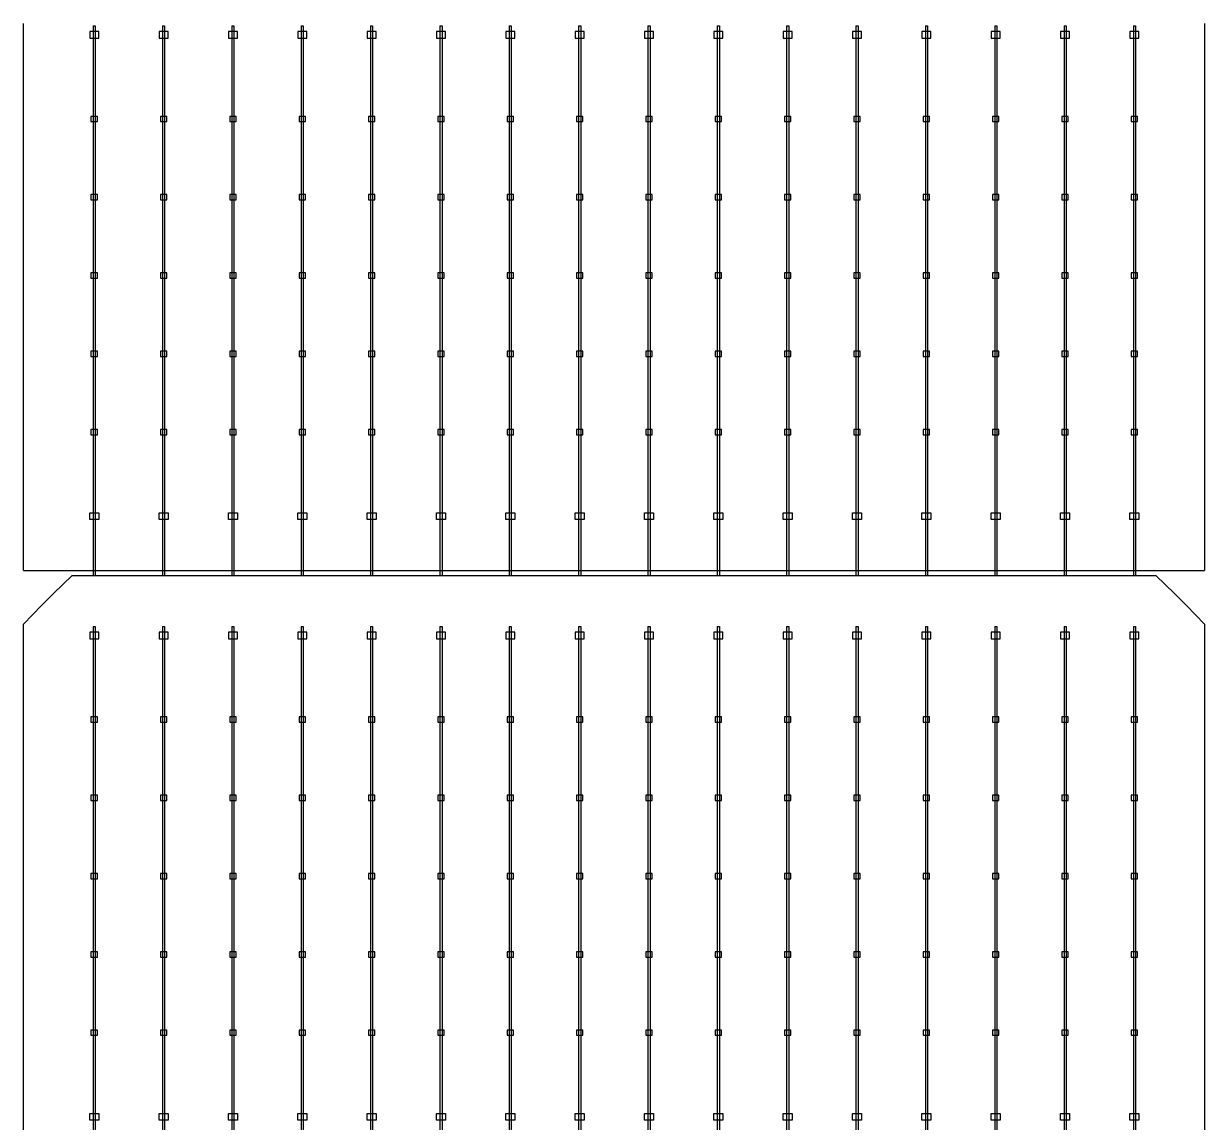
# Model space of a CAD drawing. Header units: millimetres. Extents: x 10297564 to 11610295, y -9287743 to -8409454.
# Drawn here: x 10395611 to 10398152, y -9099437 to -9097072 of the extents above; entities that cross this region are included whole.
import ezdxf

# ---------------------------------------------------------------- set-up
doc = ezdxf.new("R2010")
doc.units = ezdxf.units.MM
doc.header["$LTSCALE"] = 100

msp = doc.modelspace()

# ---------------------------------------------------------------- linework, layer by layer
for p, q in [((10395760.6, -9097077.1), (10395760.6, -9098260)), ((10395765.1, -9097077.1), (10395765.1, -9098260)), ((10395909.8, -9097077.1), (10395909.8, -9098260)), ((10395914.3, -9097077.1), (10395914.3, -9098260)), ((10396059.1, -9097077.1), (10396059.1, -9098260)), ((10396063.5, -9097077.1), (10396063.5, -9098260)), ((10396208.3, -9097077.1), (10396208.3, -9098260)), ((10396212.8, -9097077.1), (10396212.8, -9098260)), ((10396357.6, -9097077.1), (10396357.6, -9098260)), ((10396362, -9097077.1), (10396362, -9098260)), ((10396506.8, -9097077.1), (10396506.8, -9098260)), ((10396511.3, -9097077.1), (10396511.3, -9098260)), ((10396656.1, -9097077.1), (10396656.1, -9098260)), ((10396660.5, -9097077.1), (10396660.5, -9098260)), ((10396805.3, -9097077.1), (10396805.3, -9098260)), ((10396809.8, -9097077.1), (10396809.8, -9098260)), ((10396954.6, -9097077.1), (10396954.6, -9098260)), ((10396959, -9097077.1), (10396959, -9098260)), ((10397103.8, -9097077.1), (10397103.8, -9098260)), ((10397108.3, -9097077.1), (10397108.3, -9098260)), ((10397253.1, -9097077.1), (10397253.1, -9098260)), ((10397257.5, -9097077.1), (10397257.5, -9098260)), ((10397402.3, -9097077.1), (10397402.3, -9098260)), ((10397406.8, -9097077.1), (10397406.8, -9098260)), ((10397551.6, -9097077.1), (10397551.6, -9098260)), ((10397556, -9097077.1), (10397556, -9098260)), ((10397700.8, -9097077.1), (10397700.8, -9098260)), ((10397705.3, -9097077.1), (10397705.3, -9098260)), ((10397850.1, -9097077.1), (10397850.1, -9098260)), ((10397854.5, -9097077.1), (10397854.5, -9098260)), ((10397999.3, -9097077.1), (10397999.3, -9098260)), ((10398003.8, -9097077.1), (10398003.8, -9098260)), ((10395610.8, -9098248.8), (10398152.2, -9098248.8)), ((10395760.6, -9098369.8), (10395760.6, -9099552.7)), ((10395765.1, -9098369.8), (10395765.1, -9099552.7)), ((10395909.8, -9098369.8), (10395909.8, -9099552.7)), ((10395914.3, -9098369.8), (10395914.3, -9099552.7)), ((10396059.1, -9098369.8), (10396059.1, -9099552.7)), ((10396063.5, -9098369.8), (10396063.5, -9099552.7)), ((10396208.3, -9098369.8), (10396208.3, -9099552.7)), ((10396212.8, -9098369.8), (10396212.8, -9099552.7)), ((10396357.6, -9098369.8), (10396357.6, -9099552.7)), ((10396362, -9098369.8), (10396362, -9099552.7)), ((10396506.8, -9098369.8), (10396506.8, -9099552.7)), ((10396511.3, -9098369.8), (10396511.3, -9099552.7)), ((10396656.1, -9098369.8), (10396656.1, -9099552.7)), ((10396660.5, -9098369.8), (10396660.5, -9099552.7)), ((10396805.3, -9098369.8), (10396805.3, -9099552.7)), ((10396809.8, -9098369.8), (10396809.8, -9099552.7)), ((10396954.6, -9098369.8), (10396954.6, -9099552.7)), ((10396959, -9098369.8), (10396959, -9099552.7)), ((10397103.8, -9098369.8), (10397103.8, -9099552.7)), ((10397108.3, -9098369.8), (10397108.3, -9099552.7)), ((10397253.1, -9098369.8), (10397253.1, -9099552.7)), ((10397257.5, -9098369.8), (10397257.5, -9099552.7)), ((10397402.3, -9098369.8), (10397402.3, -9099552.7)), ((10397406.8, -9098369.8), (10397406.8, -9099552.7)), ((10397551.6, -9098369.8), (10397551.6, -9099552.7)), ((10397556, -9098369.8), (10397556, -9099552.7)), ((10397700.8, -9098369.8), (10397700.8, -9099552.7)), ((10397705.3, -9098369.8), (10397705.3, -9099552.7)), ((10397850.1, -9098369.8), (10397850.1, -9099552.7)), ((10397854.5, -9098369.8), (10397854.5, -9099552.7)), ((10397999.3, -9098369.8), (10397999.3, -9099552.7)), ((10398003.8, -9098369.8), (10398003.8, -9099552.7))]:
    msp.add_line(p, q)
for points in [[(10395610.8, -9098248.8), (10395610.8, -9097072)], [(10395760.6, -9097077.1), (10395765.1, -9097077.1)], [(10395909.8, -9097077.1), (10395914.3, -9097077.1)], [(10396059.1, -9097077.1), (10396063.5, -9097077.1)], [(10396208.3, -9097077.1), (10396212.8, -9097077.1)], [(10396357.6, -9097077.1), (10396362, -9097077.1)], [(10396506.8, -9097077.1), (10396511.3, -9097077.1)], [(10396656.1, -9097077.1), (10396660.5, -9097077.1)], [(10396805.3, -9097077.1), (10396809.8, -9097077.1)], [(10396954.6, -9097077.1), (10396959, -9097077.1)], [(10397103.8, -9097077.1), (10397108.3, -9097077.1)], [(10397253.1, -9097077.1), (10397257.5, -9097077.1)], [(10397402.3, -9097077.1), (10397406.8, -9097077.1)], [(10397551.6, -9097077.1), (10397556, -9097077.1)], [(10397700.8, -9097077.1), (10397705.3, -9097077.1)], [(10397850.1, -9097077.1), (10397854.5, -9097077.1)], [(10397999.3, -9097077.1), (10398003.8, -9097077.1)], [(10398152.2, -9097072), (10398152.2, -9098248.8)], [(10395715.5, -9098260), (10398047.5, -9098260)], [(10395610.8, -9099541.5), (10395610.8, -9098364.6)], [(10395760.6, -9098369.8), (10395765.1, -9098369.8)], [(10395909.8, -9098369.8), (10395914.3, -9098369.8)], [(10396059.1, -9098369.8), (10396063.5, -9098369.8)], [(10396208.3, -9098369.8), (10396212.8, -9098369.8)], [(10396357.6, -9098369.8), (10396362, -9098369.8)], [(10396506.8, -9098369.8), (10396511.3, -9098369.8)], [(10396656.1, -9098369.8), (10396660.5, -9098369.8)], [(10396805.3, -9098369.8), (10396809.8, -9098369.8)], [(10396954.6, -9098369.8), (10396959, -9098369.8)], [(10397103.8, -9098369.8), (10397108.3, -9098369.8)], [(10397253.1, -9098369.8), (10397257.5, -9098369.8)], [(10397402.3, -9098369.8), (10397406.8, -9098369.8)], [(10397551.6, -9098369.8), (10397556, -9098369.8)], [(10397700.8, -9098369.8), (10397705.3, -9098369.8)], [(10397850.1, -9098369.8), (10397854.5, -9098369.8)], [(10397999.3, -9098369.8), (10398003.8, -9098369.8)], [(10398152.2, -9098364.6), (10398152.2, -9099541.5)]]:
    msp.add_lwpolyline(points)
for points in [[(10395772.6, -9097103.2), (10395772.6, -9097089.3), (10395753.1, -9097089.3), (10395753.1, -9097103.2)], [(10395921.8, -9097103.2), (10395921.8, -9097089.3), (10395902.3, -9097089.3), (10395902.3, -9097103.2)], [(10396071.1, -9097103.2), (10396071.1, -9097089.3), (10396051.6, -9097089.3), (10396051.6, -9097103.2)], [(10396220.3, -9097103.2), (10396220.3, -9097089.3), (10396200.8, -9097089.3), (10396200.8, -9097103.2)], [(10396369.6, -9097103.2), (10396369.6, -9097089.3), (10396350, -9097089.3), (10396350, -9097103.2)], [(10396518.8, -9097103.2), (10396518.8, -9097089.3), (10396499.3, -9097089.3), (10396499.3, -9097103.2)], [(10396668.1, -9097103.2), (10396668.1, -9097089.3), (10396648.5, -9097089.3), (10396648.5, -9097103.2)], [(10396817.3, -9097103.2), (10396817.3, -9097089.3), (10396797.8, -9097089.3), (10396797.8, -9097103.2)], [(10396966.6, -9097103.2), (10396966.6, -9097089.3), (10396947, -9097089.3), (10396947, -9097103.2)], [(10397115.8, -9097103.2), (10397115.8, -9097089.3), (10397096.3, -9097089.3), (10397096.3, -9097103.2)], [(10397265.1, -9097103.2), (10397265.1, -9097089.3), (10397245.5, -9097089.3), (10397245.5, -9097103.2)], [(10397414.3, -9097103.2), (10397414.3, -9097089.3), (10397394.8, -9097089.3), (10397394.8, -9097103.2)], [(10397563.6, -9097103.2), (10397563.6, -9097089.3), (10397544, -9097089.3), (10397544, -9097103.2)], [(10397712.8, -9097103.2), (10397712.8, -9097089.3), (10397693.3, -9097089.3), (10397693.3, -9097103.2)], [(10397862.1, -9097103.2), (10397862.1, -9097089.3), (10397842.5, -9097089.3), (10397842.5, -9097103.2)], [(10398011.3, -9097103.2), (10398011.3, -9097089.3), (10397991.8, -9097089.3), (10397991.8, -9097103.2)], [(10395755.8, -9097282.7), (10395769.8, -9097282.7), (10395769.8, -9097271.6), (10395755.8, -9097271.6)], [(10395905.1, -9097282.7), (10395919, -9097282.7), (10395919, -9097271.6), (10395905.1, -9097271.6)], [(10396054.3, -9097282.7), (10396068.3, -9097282.7), (10396068.3, -9097271.6), (10396054.3, -9097271.6)], [(10396203.6, -9097282.7), (10396217.5, -9097282.7), (10396217.5, -9097271.6), (10396203.6, -9097271.6)], [(10396352.8, -9097282.7), (10396366.8, -9097282.7), (10396366.8, -9097271.6), (10396352.8, -9097271.6)], [(10396502.1, -9097282.7), (10396516, -9097282.7), (10396516, -9097271.6), (10396502.1, -9097271.6)], [(10396651.3, -9097282.7), (10396665.3, -9097282.7), (10396665.3, -9097271.6), (10396651.3, -9097271.6)], [(10396800.6, -9097282.7), (10396814.5, -9097282.7), (10396814.5, -9097271.6), (10396800.6, -9097271.6)], [(10396949.8, -9097282.7), (10396963.8, -9097282.7), (10396963.8, -9097271.6), (10396949.8, -9097271.6)], [(10397099.1, -9097282.7), (10397113, -9097282.7), (10397113, -9097271.6), (10397099.1, -9097271.6)], [(10397248.3, -9097282.7), (10397262.3, -9097282.7), (10397262.3, -9097271.6), (10397248.3, -9097271.6)], [(10397397.6, -9097282.7), (10397411.5, -9097282.7), (10397411.5, -9097271.6), (10397397.6, -9097271.6)], [(10397546.8, -9097282.7), (10397560.8, -9097282.7), (10397560.8, -9097271.6), (10397546.8, -9097271.6)], [(10397696.1, -9097282.7), (10397710, -9097282.7), (10397710, -9097271.6), (10397696.1, -9097271.6)], [(10397845.3, -9097282.7), (10397859.3, -9097282.7), (10397859.3, -9097271.6), (10397845.3, -9097271.6)], [(10397994.6, -9097282.7), (10398008.5, -9097282.7), (10398008.5, -9097271.6), (10397994.6, -9097271.6)], [(10395755.8, -9097451.2), (10395769.8, -9097451.2), (10395769.8, -9097440.1), (10395755.8, -9097440.1)], [(10395905.1, -9097451.2), (10395919, -9097451.2), (10395919, -9097440.1), (10395905.1, -9097440.1)], [(10396054.3, -9097451.2), (10396068.3, -9097451.2), (10396068.3, -9097440.1), (10396054.3, -9097440.1)], [(10396203.6, -9097451.2), (10396217.5, -9097451.2), (10396217.5, -9097440.1), (10396203.6, -9097440.1)], [(10396352.8, -9097451.2), (10396366.8, -9097451.2), (10396366.8, -9097440.1), (10396352.8, -9097440.1)], [(10396502.1, -9097451.2), (10396516, -9097451.2), (10396516, -9097440.1), (10396502.1, -9097440.1)], [(10396651.3, -9097451.2), (10396665.3, -9097451.2), (10396665.3, -9097440.1), (10396651.3, -9097440.1)], [(10396800.6, -9097451.2), (10396814.5, -9097451.2), (10396814.5, -9097440.1), (10396800.6, -9097440.1)], [(10396949.8, -9097451.2), (10396963.8, -9097451.2), (10396963.8, -9097440.1), (10396949.8, -9097440.1)], [(10397099.1, -9097451.2), (10397113, -9097451.2), (10397113, -9097440.1), (10397099.1, -9097440.1)], [(10397248.3, -9097451.2), (10397262.3, -9097451.2), (10397262.3, -9097440.1), (10397248.3, -9097440.1)], [(10397397.6, -9097451.2), (10397411.5, -9097451.2), (10397411.5, -9097440.1), (10397397.6, -9097440.1)], [(10397546.8, -9097451.2), (10397560.8, -9097451.2), (10397560.8, -9097440.1), (10397546.8, -9097440.1)], [(10397696.1, -9097451.2), (10397710, -9097451.2), (10397710, -9097440.1), (10397696.1, -9097440.1)], [(10397845.3, -9097451.2), (10397859.3, -9097451.2), (10397859.3, -9097440.1), (10397845.3, -9097440.1)], [(10397994.6, -9097451.2), (10398008.5, -9097451.2), (10398008.5, -9097440.1), (10397994.6, -9097440.1)], [(10395755.8, -9097619.7), (10395769.8, -9097619.7), (10395769.8, -9097608.6), (10395755.8, -9097608.6)], [(10395905.1, -9097619.7), (10395919, -9097619.7), (10395919, -9097608.6), (10395905.1, -9097608.6)], [(10396054.3, -9097619.7), (10396068.3, -9097619.7), (10396068.3, -9097608.6), (10396054.3, -9097608.6)], [(10396203.6, -9097619.7), (10396217.5, -9097619.7), (10396217.5, -9097608.6), (10396203.6, -9097608.6)], [(10396352.8, -9097619.7), (10396366.8, -9097619.7), (10396366.8, -9097608.6), (10396352.8, -9097608.6)], [(10396502.1, -9097619.7), (10396516, -9097619.7), (10396516, -9097608.6), (10396502.1, -9097608.6)], [(10396651.3, -9097619.7), (10396665.3, -9097619.7), (10396665.3, -9097608.6), (10396651.3, -9097608.6)], [(10396800.6, -9097619.7), (10396814.5, -9097619.7), (10396814.5, -9097608.6), (10396800.6, -9097608.6)], [(10396949.8, -9097619.7), (10396963.8, -9097619.7), (10396963.8, -9097608.6), (10396949.8, -9097608.6)], [(10397099.1, -9097619.7), (10397113, -9097619.7), (10397113, -9097608.6), (10397099.1, -9097608.6)], [(10397248.3, -9097619.7), (10397262.3, -9097619.7), (10397262.3, -9097608.6), (10397248.3, -9097608.6)], [(10397397.6, -9097619.7), (10397411.5, -9097619.7), (10397411.5, -9097608.6), (10397397.6, -9097608.6)], [(10397546.8, -9097619.7), (10397560.8, -9097619.7), (10397560.8, -9097608.6), (10397546.8, -9097608.6)], [(10397696.1, -9097619.7), (10397710, -9097619.7), (10397710, -9097608.6), (10397696.1, -9097608.6)], [(10397845.3, -9097619.7), (10397859.3, -9097619.7), (10397859.3, -9097608.6), (10397845.3, -9097608.6)], [(10397994.6, -9097619.7), (10398008.5, -9097619.7), (10398008.5, -9097608.6), (10397994.6, -9097608.6)], [(10395755.8, -9097788.2), (10395769.8, -9097788.2), (10395769.8, -9097777.1), (10395755.8, -9097777.1)], [(10395905.1, -9097788.2), (10395919, -9097788.2), (10395919, -9097777.1), (10395905.1, -9097777.1)], [(10396054.3, -9097788.2), (10396068.3, -9097788.2), (10396068.3, -9097777.1), (10396054.3, -9097777.1)], [(10396203.6, -9097788.2), (10396217.5, -9097788.2), (10396217.5, -9097777.1), (10396203.6, -9097777.1)], [(10396352.8, -9097788.2), (10396366.8, -9097788.2), (10396366.8, -9097777.1), (10396352.8, -9097777.1)], [(10396502.1, -9097788.2), (10396516, -9097788.2), (10396516, -9097777.1), (10396502.1, -9097777.1)], [(10396651.3, -9097788.2), (10396665.3, -9097788.2), (10396665.3, -9097777.1), (10396651.3, -9097777.1)], [(10396800.6, -9097788.2), (10396814.5, -9097788.2), (10396814.5, -9097777.1), (10396800.6, -9097777.1)], [(10396949.8, -9097788.2), (10396963.8, -9097788.2), (10396963.8, -9097777.1), (10396949.8, -9097777.1)], [(10397099.1, -9097788.2), (10397113, -9097788.2), (10397113, -9097777.1), (10397099.1, -9097777.1)], [(10397248.3, -9097788.2), (10397262.3, -9097788.2), (10397262.3, -9097777.1), (10397248.3, -9097777.1)], [(10397397.6, -9097788.2), (10397411.5, -9097788.2), (10397411.5, -9097777.1), (10397397.6, -9097777.1)], [(10397546.8, -9097788.2), (10397560.8, -9097788.2), (10397560.8, -9097777.1), (10397546.8, -9097777.1)], [(10397696.1, -9097788.2), (10397710, -9097788.2), (10397710, -9097777.1), (10397696.1, -9097777.1)], [(10397845.3, -9097788.2), (10397859.3, -9097788.2), (10397859.3, -9097777.1), (10397845.3, -9097777.1)], [(10397994.6, -9097788.2), (10398008.5, -9097788.2), (10398008.5, -9097777.1), (10397994.6, -9097777.1)], [(10395755.8, -9097956.7), (10395769.8, -9097956.7), (10395769.8, -9097945.6), (10395755.8, -9097945.6)], [(10395905.1, -9097956.7), (10395919, -9097956.7), (10395919, -9097945.6), (10395905.1, -9097945.6)], [(10396054.3, -9097956.7), (10396068.3, -9097956.7), (10396068.3, -9097945.6), (10396054.3, -9097945.6)], [(10396203.6, -9097956.7), (10396217.5, -9097956.7), (10396217.5, -9097945.6), (10396203.6, -9097945.6)], [(10396352.8, -9097956.7), (10396366.8, -9097956.7), (10396366.8, -9097945.6), (10396352.8, -9097945.6)], [(10396502.1, -9097956.7), (10396516, -9097956.7), (10396516, -9097945.6), (10396502.1, -9097945.6)], [(10396651.3, -9097956.7), (10396665.3, -9097956.7), (10396665.3, -9097945.6), (10396651.3, -9097945.6)], [(10396800.6, -9097956.7), (10396814.5, -9097956.7), (10396814.5, -9097945.6), (10396800.6, -9097945.6)], [(10396949.8, -9097956.7), (10396963.8, -9097956.7), (10396963.8, -9097945.6), (10396949.8, -9097945.6)], [(10397099.1, -9097956.7), (10397113, -9097956.7), (10397113, -9097945.6), (10397099.1, -9097945.6)], [(10397248.3, -9097956.7), (10397262.3, -9097956.7), (10397262.3, -9097945.6), (10397248.3, -9097945.6)], [(10397397.6, -9097956.7), (10397411.5, -9097956.7), (10397411.5, -9097945.6), (10397397.6, -9097945.6)], [(10397546.8, -9097956.7), (10397560.8, -9097956.7), (10397560.8, -9097945.6), (10397546.8, -9097945.6)], [(10397696.1, -9097956.7), (10397710, -9097956.7), (10397710, -9097945.6), (10397696.1, -9097945.6)], [(10397845.3, -9097956.7), (10397859.3, -9097956.7), (10397859.3, -9097945.6), (10397845.3, -9097945.6)], [(10397994.6, -9097956.7), (10398008.5, -9097956.7), (10398008.5, -9097945.6), (10397994.6, -9097945.6)], [(10395772.6, -9098125.1), (10395772.6, -9098139), (10395753.1, -9098139), (10395753.1, -9098125.1)], [(10395921.8, -9098125.1), (10395921.8, -9098139), (10395902.3, -9098139), (10395902.3, -9098125.1)], [(10396071.1, -9098125.1), (10396071.1, -9098139), (10396051.6, -9098139), (10396051.6, -9098125.1)], [(10396220.3, -9098125.1), (10396220.3, -9098139), (10396200.8, -9098139), (10396200.8, -9098125.1)], [(10396369.6, -9098125.1), (10396369.6, -9098139), (10396350, -9098139), (10396350, -9098125.1)], [(10396518.8, -9098125.1), (10396518.8, -9098139), (10396499.3, -9098139), (10396499.3, -9098125.1)], [(10396668.1, -9098125.1), (10396668.1, -9098139), (10396648.5, -9098139), (10396648.5, -9098125.1)], [(10396817.3, -9098125.1), (10396817.3, -9098139), (10396797.8, -9098139), (10396797.8, -9098125.1)], [(10396966.6, -9098125.1), (10396966.6, -9098139), (10396947, -9098139), (10396947, -9098125.1)], [(10397115.8, -9098125.1), (10397115.8, -9098139), (10397096.3, -9098139), (10397096.3, -9098125.1)], [(10397265.1, -9098125.1), (10397265.1, -9098139), (10397245.5, -9098139), (10397245.5, -9098125.1)], [(10397414.3, -9098125.1), (10397414.3, -9098139), (10397394.8, -9098139), (10397394.8, -9098125.1)], [(10397563.6, -9098125.1), (10397563.6, -9098139), (10397544, -9098139), (10397544, -9098125.1)], [(10397712.8, -9098125.1), (10397712.8, -9098139), (10397693.3, -9098139), (10397693.3, -9098125.1)], [(10397862.1, -9098125.1), (10397862.1, -9098139), (10397842.5, -9098139), (10397842.5, -9098125.1)], [(10398011.3, -9098125.1), (10398011.3, -9098139), (10397991.8, -9098139), (10397991.8, -9098125.1)], [(10395772.6, -9098395.9), (10395772.6, -9098381.9), (10395753.1, -9098381.9), (10395753.1, -9098395.9)], [(10395921.8, -9098395.9), (10395921.8, -9098381.9), (10395902.3, -9098381.9), (10395902.3, -9098395.9)], [(10396071.1, -9098395.9), (10396071.1, -9098381.9), (10396051.6, -9098381.9), (10396051.6, -9098395.9)], [(10396220.3, -9098395.9), (10396220.3, -9098381.9), (10396200.8, -9098381.9), (10396200.8, -9098395.9)], [(10396369.6, -9098395.9), (10396369.6, -9098381.9), (10396350, -9098381.9), (10396350, -9098395.9)], [(10396518.8, -9098395.9), (10396518.8, -9098381.9), (10396499.3, -9098381.9), (10396499.3, -9098395.9)], [(10396668.1, -9098395.9), (10396668.1, -9098381.9), (10396648.5, -9098381.9), (10396648.5, -9098395.9)], [(10396817.3, -9098395.9), (10396817.3, -9098381.9), (10396797.8, -9098381.9), (10396797.8, -9098395.9)], [(10396966.6, -9098395.9), (10396966.6, -9098381.9), (10396947, -9098381.9), (10396947, -9098395.9)], [(10397115.8, -9098395.9), (10397115.8, -9098381.9), (10397096.3, -9098381.9), (10397096.3, -9098395.9)], [(10397265.1, -9098395.9), (10397265.1, -9098381.9), (10397245.5, -9098381.9), (10397245.5, -9098395.9)], [(10397414.3, -9098395.9), (10397414.3, -9098381.9), (10397394.8, -9098381.9), (10397394.8, -9098395.9)], [(10397563.6, -9098395.9), (10397563.6, -9098381.9), (10397544, -9098381.9), (10397544, -9098395.9)], [(10397712.8, -9098395.9), (10397712.8, -9098381.9), (10397693.3, -9098381.9), (10397693.3, -9098395.9)], [(10397862.1, -9098395.9), (10397862.1, -9098381.9), (10397842.5, -9098381.9), (10397842.5, -9098395.9)], [(10398011.3, -9098395.9), (10398011.3, -9098381.9), (10397991.8, -9098381.9), (10397991.8, -9098395.9)], [(10395755.8, -9098575.4), (10395769.8, -9098575.4), (10395769.8, -9098564.2), (10395755.8, -9098564.2)], [(10395905.1, -9098575.4), (10395919, -9098575.4), (10395919, -9098564.2), (10395905.1, -9098564.2)], [(10396054.3, -9098575.4), (10396068.3, -9098575.4), (10396068.3, -9098564.2), (10396054.3, -9098564.2)], [(10396203.6, -9098575.4), (10396217.5, -9098575.4), (10396217.5, -9098564.2), (10396203.6, -9098564.2)], [(10396352.8, -9098575.4), (10396366.8, -9098575.4), (10396366.8, -9098564.2), (10396352.8, -9098564.2)], [(10396502.1, -9098575.4), (10396516, -9098575.4), (10396516, -9098564.2), (10396502.1, -9098564.2)], [(10396651.3, -9098575.4), (10396665.3, -9098575.4), (10396665.3, -9098564.2), (10396651.3, -9098564.2)], [(10396800.6, -9098575.4), (10396814.5, -9098575.4), (10396814.5, -9098564.2), (10396800.6, -9098564.2)], [(10396949.8, -9098575.4), (10396963.8, -9098575.4), (10396963.8, -9098564.2), (10396949.8, -9098564.2)], [(10397099.1, -9098575.4), (10397113, -9098575.4), (10397113, -9098564.2), (10397099.1, -9098564.2)], [(10397248.3, -9098575.4), (10397262.3, -9098575.4), (10397262.3, -9098564.2), (10397248.3, -9098564.2)], [(10397397.6, -9098575.4), (10397411.5, -9098575.4), (10397411.5, -9098564.2), (10397397.6, -9098564.2)], [(10397546.8, -9098575.4), (10397560.8, -9098575.4), (10397560.8, -9098564.2), (10397546.8, -9098564.2)], [(10397696.1, -9098575.4), (10397710, -9098575.4), (10397710, -9098564.2), (10397696.1, -9098564.2)], [(10397845.3, -9098575.4), (10397859.3, -9098575.4), (10397859.3, -9098564.2), (10397845.3, -9098564.2)], [(10397994.6, -9098575.4), (10398008.5, -9098575.4), (10398008.5, -9098564.2), (10397994.6, -9098564.2)], [(10395755.8, -9098743.9), (10395769.8, -9098743.9), (10395769.8, -9098732.7), (10395755.8, -9098732.7)], [(10395905.1, -9098743.9), (10395919, -9098743.9), (10395919, -9098732.7), (10395905.1, -9098732.7)], [(10396054.3, -9098743.9), (10396068.3, -9098743.9), (10396068.3, -9098732.7), (10396054.3, -9098732.7)], [(10396203.6, -9098743.9), (10396217.5, -9098743.9), (10396217.5, -9098732.7), (10396203.6, -9098732.7)], [(10396352.8, -9098743.9), (10396366.8, -9098743.9), (10396366.8, -9098732.7), (10396352.8, -9098732.7)], [(10396502.1, -9098743.9), (10396516, -9098743.9), (10396516, -9098732.7), (10396502.1, -9098732.7)], [(10396651.3, -9098743.9), (10396665.3, -9098743.9), (10396665.3, -9098732.7), (10396651.3, -9098732.7)], [(10396800.6, -9098743.9), (10396814.5, -9098743.9), (10396814.5, -9098732.7), (10396800.6, -9098732.7)], [(10396949.8, -9098743.9), (10396963.8, -9098743.9), (10396963.8, -9098732.7), (10396949.8, -9098732.7)], [(10397099.1, -9098743.9), (10397113, -9098743.9), (10397113, -9098732.7), (10397099.1, -9098732.7)], [(10397248.3, -9098743.9), (10397262.3, -9098743.9), (10397262.3, -9098732.7), (10397248.3, -9098732.7)], [(10397397.6, -9098743.9), (10397411.5, -9098743.9), (10397411.5, -9098732.7), (10397397.6, -9098732.7)], [(10397546.8, -9098743.9), (10397560.8, -9098743.9), (10397560.8, -9098732.7), (10397546.8, -9098732.7)], [(10397696.1, -9098743.9), (10397710, -9098743.9), (10397710, -9098732.7), (10397696.1, -9098732.7)], [(10397845.3, -9098743.9), (10397859.3, -9098743.9), (10397859.3, -9098732.7), (10397845.3, -9098732.7)], [(10397994.6, -9098743.9), (10398008.5, -9098743.9), (10398008.5, -9098732.7), (10397994.6, -9098732.7)], [(10395755.8, -9098912.4), (10395769.8, -9098912.4), (10395769.8, -9098901.2), (10395755.8, -9098901.2)], [(10395905.1, -9098912.4), (10395919, -9098912.4), (10395919, -9098901.2), (10395905.1, -9098901.2)], [(10396054.3, -9098912.4), (10396068.3, -9098912.4), (10396068.3, -9098901.2), (10396054.3, -9098901.2)], [(10396203.6, -9098912.4), (10396217.5, -9098912.4), (10396217.5, -9098901.2), (10396203.6, -9098901.2)], [(10396352.8, -9098912.4), (10396366.8, -9098912.4), (10396366.8, -9098901.2), (10396352.8, -9098901.2)], [(10396502.1, -9098912.4), (10396516, -9098912.4), (10396516, -9098901.2), (10396502.1, -9098901.2)], [(10396651.3, -9098912.4), (10396665.3, -9098912.4), (10396665.3, -9098901.2), (10396651.3, -9098901.2)], [(10396800.6, -9098912.4), (10396814.5, -9098912.4), (10396814.5, -9098901.2), (10396800.6, -9098901.2)], [(10396949.8, -9098912.4), (10396963.8, -9098912.4), (10396963.8, -9098901.2), (10396949.8, -9098901.2)], [(10397099.1, -9098912.4), (10397113, -9098912.4), (10397113, -9098901.2), (10397099.1, -9098901.2)], [(10397248.3, -9098912.4), (10397262.3, -9098912.4), (10397262.3, -9098901.2), (10397248.3, -9098901.2)], [(10397397.6, -9098912.4), (10397411.5, -9098912.4), (10397411.5, -9098901.2), (10397397.6, -9098901.2)], [(10397546.8, -9098912.4), (10397560.8, -9098912.4), (10397560.8, -9098901.2), (10397546.8, -9098901.2)], [(10397696.1, -9098912.4), (10397710, -9098912.4), (10397710, -9098901.2), (10397696.1, -9098901.2)], [(10397845.3, -9098912.4), (10397859.3, -9098912.4), (10397859.3, -9098901.2), (10397845.3, -9098901.2)], [(10397994.6, -9098912.4), (10398008.5, -9098912.4), (10398008.5, -9098901.2), (10397994.6, -9098901.2)], [(10395755.8, -9099080.9), (10395769.8, -9099080.9), (10395769.8, -9099069.7), (10395755.8, -9099069.7)], [(10395905.1, -9099080.9), (10395919, -9099080.9), (10395919, -9099069.7), (10395905.1, -9099069.7)], [(10396054.3, -9099080.9), (10396068.3, -9099080.9), (10396068.3, -9099069.7), (10396054.3, -9099069.7)], [(10396203.6, -9099080.9), (10396217.5, -9099080.9), (10396217.5, -9099069.7), (10396203.6, -9099069.7)], [(10396352.8, -9099080.9), (10396366.8, -9099080.9), (10396366.8, -9099069.7), (10396352.8, -9099069.7)], [(10396502.1, -9099080.9), (10396516, -9099080.9), (10396516, -9099069.7), (10396502.1, -9099069.7)], [(10396651.3, -9099080.9), (10396665.3, -9099080.9), (10396665.3, -9099069.7), (10396651.3, -9099069.7)], [(10396800.6, -9099080.9), (10396814.5, -9099080.9), (10396814.5, -9099069.7), (10396800.6, -9099069.7)], [(10396949.8, -9099080.9), (10396963.8, -9099080.9), (10396963.8, -9099069.7), (10396949.8, -9099069.7)], [(10397099.1, -9099080.9), (10397113, -9099080.9), (10397113, -9099069.7), (10397099.1, -9099069.7)], [(10397248.3, -9099080.9), (10397262.3, -9099080.9), (10397262.3, -9099069.7), (10397248.3, -9099069.7)], [(10397397.6, -9099080.9), (10397411.5, -9099080.9), (10397411.5, -9099069.7), (10397397.6, -9099069.7)], [(10397546.8, -9099080.9), (10397560.8, -9099080.9), (10397560.8, -9099069.7), (10397546.8, -9099069.7)], [(10397696.1, -9099080.9), (10397710, -9099080.9), (10397710, -9099069.7), (10397696.1, -9099069.7)], [(10397845.3, -9099080.9), (10397859.3, -9099080.9), (10397859.3, -9099069.7), (10397845.3, -9099069.7)], [(10397994.6, -9099080.9), (10398008.5, -9099080.9), (10398008.5, -9099069.7), (10397994.6, -9099069.7)], [(10395755.8, -9099249.4), (10395769.8, -9099249.4), (10395769.8, -9099238.2), (10395755.8, -9099238.2)], [(10395905.1, -9099249.4), (10395919, -9099249.4), (10395919, -9099238.2), (10395905.1, -9099238.2)], [(10396054.3, -9099249.4), (10396068.3, -9099249.4), (10396068.3, -9099238.2), (10396054.3, -9099238.2)], [(10396203.6, -9099249.4), (10396217.5, -9099249.4), (10396217.5, -9099238.2), (10396203.6, -9099238.2)], [(10396352.8, -9099249.4), (10396366.8, -9099249.4), (10396366.8, -9099238.2), (10396352.8, -9099238.2)], [(10396502.1, -9099249.4), (10396516, -9099249.4), (10396516, -9099238.2), (10396502.1, -9099238.2)], [(10396651.3, -9099249.4), (10396665.3, -9099249.4), (10396665.3, -9099238.2), (10396651.3, -9099238.2)], [(10396800.6, -9099249.4), (10396814.5, -9099249.4), (10396814.5, -9099238.2), (10396800.6, -9099238.2)], [(10396949.8, -9099249.4), (10396963.8, -9099249.4), (10396963.8, -9099238.2), (10396949.8, -9099238.2)], [(10397099.1, -9099249.4), (10397113, -9099249.4), (10397113, -9099238.2), (10397099.1, -9099238.2)], [(10397248.3, -9099249.4), (10397262.3, -9099249.4), (10397262.3, -9099238.2), (10397248.3, -9099238.2)], [(10397397.6, -9099249.4), (10397411.5, -9099249.4), (10397411.5, -9099238.2), (10397397.6, -9099238.2)], [(10397546.8, -9099249.4), (10397560.8, -9099249.4), (10397560.8, -9099238.2), (10397546.8, -9099238.2)], [(10397696.1, -9099249.4), (10397710, -9099249.4), (10397710, -9099238.2), (10397696.1, -9099238.2)], [(10397845.3, -9099249.4), (10397859.3, -9099249.4), (10397859.3, -9099238.2), (10397845.3, -9099238.2)], [(10397994.6, -9099249.4), (10398008.5, -9099249.4), (10398008.5, -9099238.2), (10397994.6, -9099238.2)], [(10395772.6, -9099417.7), (10395772.6, -9099431.7), (10395753.1, -9099431.7), (10395753.1, -9099417.7)], [(10395921.8, -9099417.7), (10395921.8, -9099431.7), (10395902.3, -9099431.7), (10395902.3, -9099417.7)], [(10396071.1, -9099417.7), (10396071.1, -9099431.7), (10396051.6, -9099431.7), (10396051.6, -9099417.7)], [(10396220.3, -9099417.7), (10396220.3, -9099431.7), (10396200.8, -9099431.7), (10396200.8, -9099417.7)], [(10396369.6, -9099417.7), (10396369.6, -9099431.7), (10396350, -9099431.7), (10396350, -9099417.7)], [(10396518.8, -9099417.7), (10396518.8, -9099431.7), (10396499.3, -9099431.7), (10396499.3, -9099417.7)], [(10396668.1, -9099417.7), (10396668.1, -9099431.7), (10396648.5, -9099431.7), (10396648.5, -9099417.7)], [(10396817.3, -9099417.7), (10396817.3, -9099431.7), (10396797.8, -9099431.7), (10396797.8, -9099417.7)], [(10396966.6, -9099417.7), (10396966.6, -9099431.7), (10396947, -9099431.7), (10396947, -9099417.7)], [(10397115.8, -9099417.7), (10397115.8, -9099431.7), (10397096.3, -9099431.7), (10397096.3, -9099417.7)], [(10397265.1, -9099417.7), (10397265.1, -9099431.7), (10397245.5, -9099431.7), (10397245.5, -9099417.7)], [(10397414.3, -9099417.7), (10397414.3, -9099431.7), (10397394.8, -9099431.7), (10397394.8, -9099417.7)], [(10397563.6, -9099417.7), (10397563.6, -9099431.7), (10397544, -9099431.7), (10397544, -9099417.7)], [(10397712.8, -9099417.7), (10397712.8, -9099431.7), (10397693.3, -9099431.7), (10397693.3, -9099417.7)], [(10397862.1, -9099417.7), (10397862.1, -9099431.7), (10397842.5, -9099431.7), (10397842.5, -9099417.7)], [(10398011.3, -9099417.7), (10398011.3, -9099431.7), (10397991.8, -9099431.7), (10397991.8, -9099417.7)]]:
    msp.add_lwpolyline(points, close=True)
for centre, start, end in [((10396880.1, -9099529.3), 132.5369, 137.4631), ((10396882.9, -9099529.3), 42.5369, 47.4631)]:
    msp.add_arc(centre, 1722.6, start, end)

doc.saveas('drawing.dxf')
